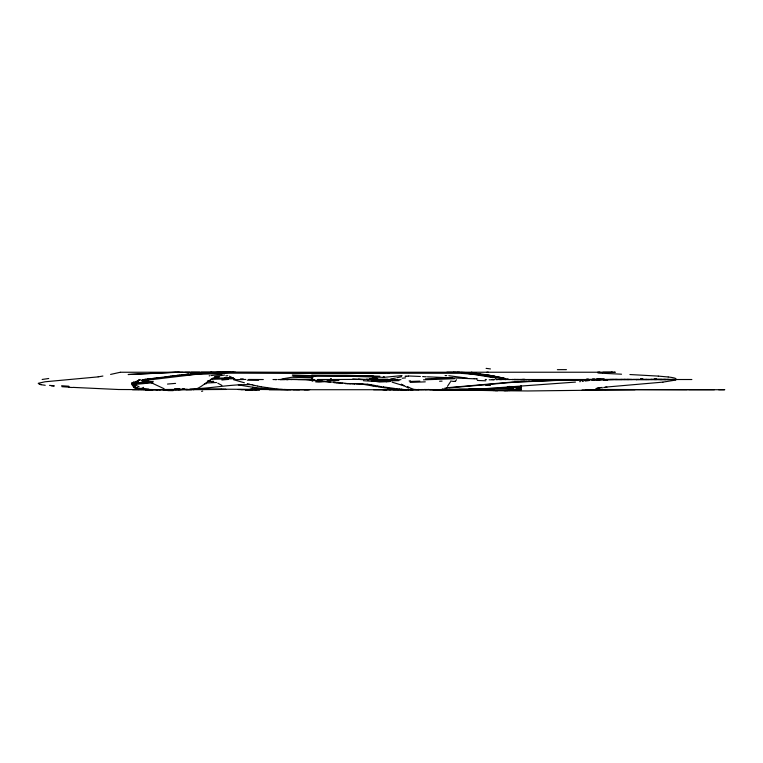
<?xml version="1.0" encoding="UTF-8"?>
<svg xmlns="http://www.w3.org/2000/svg" width="763" height="763" viewBox="0 0 763 763"><rect width="100%" height="100%" fill="white"/><g stroke="black" fill="none" stroke-linecap="round" stroke-linejoin="round"><path stroke-width="1.14" d="M311.809 378.782L311.829 375.262L346.478 375.272L379.936 376.235M311.762 380.747L312.744 381.252M311.762 379.831L311.79 376.474M311.8 376.254L311.829 375.262M140.621 389.149L142.328 388.558M676.008 379.182L675.369 378.362A32.847 2.365 2.8 0 0 674.587 378.066L674.33 378.009A22.451 1.612 2.9 0 0 668.245 376.989M521.177 386.755L521.453 385.706M521.339 386.498L521.472 385.82M447.452 386.336L450.37 381.977M520.538 387.394L521.129 386.831L519.784 387.413L521.062 387.346L521.062 388.281A5.236 5.227 -90 0 0 520.099 388.996L520.004 389.092A2.594 2.585 -90 0 1 518.754 389.836M519.975 388.71L521.406 387.251L521.024 385.735M443.131 388.634L442.044 389.33M132.667 383.598L138.523 381.433M139.772 382.864L144.808 381.109M519.88 388.768L519.26 389.168M140.611 389.225L144.178 388.739M133.582 382.101L132.667 382.664L139 380.394M475.187 389.473L473.718 389.721M252.791 388.739L251.742 389.13A15.174 12.599 89.8 0 1 250.169 389.521L238.266 389.54M516.074 389.483L512.211 390.284M513.613 389.721L521.32 389.721M673.805 380.365L662.971 382.12M137.645 380.708L138.523 380.499M110.587 374.423L120.306 372.268M396.741 377.78L401.615 376.75M455.063 381.223L453.842 381.443M441.51 389.521L439.383 389.721M219.458 376.884C208.852 377.256 202.92 388.243 193.211 389.721M395.472 378.057L390.971 378.896M324.246 381.49L320.46 382.072M102.91 376.035L98.217 376.855M507.233 386.984L518.392 387.633M214.556 376.541L224.522 375.034M517.943 387.795L517.858 387.728A9.347 0.601 -0.3 0 1 516.894 387.68M329.845 380.317L338.076 379.64M518.649 387.671L519.832 387.49L519.117 387.509M382.54 377.494L402.006 375.577M98.026 376.884L45.046 381.777L38.198 383.312L39.552 384.199M209.176 375.854L209.835 375.749M142.052 379.831L145.104 379.402M142.052 380.766L195.175 374.452L230.302 373.174L460.499 373.279L480.604 374.843L505.793 379.631M211.141 375.549L222.033 374.223M429.016 389.483L424.972 389.721M142.567 379.755L145.943 379.297M598.03 387.928L600.786 387.585M336.321 379.726L334.223 380.003A64.893 62.194 -33.7 0 1 331.085 380.26L330.045 380.394M585.107 381.033L589.294 380.499M453.68 381.462L450.637 381.023M145.266 379.383L147.211 379.135M331.438 379.697L327.241 380.222M157.292 377.885L165.104 376.903M147.097 379.154L147.764 379.068M156.692 377.962L158.866 377.685M165.037 376.912L167.126 376.645M186.048 375.243L188.318 374.967M583.399 381.262L582.245 381.395M147.641 379.077L148.461 378.982M154.803 378.2L156.758 377.952M167.03 376.655L169.1 376.397M148.07 379.03L149.949 378.791M153.134 378.4L155.232 378.143M168.881 376.426L170.511 376.226M148.938 378.925L153.325 378.381M170.321 376.245L171.293 376.13M171.227 376.14L174.155 375.777M172.676 375.959L173.411 375.873M512.231 390.274L510.056 390.484M173.916 375.806L174.899 375.692M174.756 375.711L178.141 375.301M189.081 374.871L195.347 374.156M252.543 387.327L257.169 388.701L265.991 388.396A18.112 17.082 -69.5 0 0 267.641 388.043M175.652 375.596L176.406 375.51M177.169 375.415L181.289 374.938M120.411 372.249L611.43 372.23M179.009 375.205L179.496 375.148M405.01 376.226L406.069 376.111M181.069 374.967L184.264 374.604M181.861 374.871L182.662 374.786M206.84 383.007L216.578 382.501M511.811 390.332L511.372 390.379M662.885 382.129L605.374 387.127M183.101 374.728L185.075 374.509M184.942 374.528L187.431 374.261M225.81 375.873L227.756 375.682M600.882 387.575L602.284 387.423M185.895 374.423L188.051 374.194M580.433 381.605L579.661 381.691M187.545 374.251L188.68 374.128M188.375 374.166L190.893 373.908M196.949 373.984L206.945 373.117M190.407 373.956L191.742 373.832M191.141 373.889L192.591 373.746M191.875 373.813L193.449 373.67M446.431 387.795L511.811 382.082L551.821 380.47M591.935 380.222L613.423 379.488M448.863 387.9L514.5 382.187L556.151 380.479M192.619 373.746L220.269 372.315M200.545 388.443C217.569 387.251 234.651 384.037 251.666 384.714M575.455 382.091L487.099 388.529L432.945 389.721M193.735 373.651L194.861 373.546M138.971 388.882L135.814 387.747L134.765 386.183A8.774 8.66 -90 0 0 133.544 384.523L133.525 383.608L151.312 381.948M133.525 384.542L152.982 382.73M386.278 381.738L379.411 382.005L371.552 380.737M195.233 373.517L202.014 372.973M447.175 388.052L445.554 388.186M150.54 382.349L133.525 383.608M388.005 379.23L333.049 379.507M148.919 389.235L140.926 389.302M444.543 388.262L445.125 388.224M198.38 388.615L195.729 388.806M509.875 390.503L508.702 390.57M178.79 389.607L175.032 389.721M195.204 388.834L189.901 389.149M202.281 372.973L210.607 372.554M513.633 388.911C488.883 386.841 463.723 391.476 438.82 389.721M213.774 381.29L207.526 381.653M389.216 381.519L390.198 381.462M210.483 380.642L207.698 380.804M210.416 372.907L229.644 372.411M214.527 378.505L217.197 378.372M212.228 378.276L233.173 377.761M210.865 379.278L234.46 378.715M179.171 372.23L128.155 374.528L174.937 372.23M508.005 390.608L507.433 390.627M187.25 389.273L186.01 389.321M425.525 378.829L452.535 377.838M185.514 389.34L157.254 389.588M418.925 389.502L416.474 389.588M408.215 375.968L420.365 376.474M434.271 378.553L446.097 378.143M423.513 379.831L454.538 378.706M559.641 380.365L587.243 379.631M421.138 389.569L422.397 389.521M507.223 390.637L505.964 390.675M210.788 372.554L211.57 372.525M224.351 378.076L232.562 377.904M559.517 380.365L556.361 380.47M212.352 372.506L216.358 372.392M449.579 378.028L452.125 377.943M551.945 380.47L580.719 379.669M420.69 389.588L416.541 389.664M373.374 380.079L371.924 380.117M394.872 379.821L400.985 379.659M399.02 380.642L371.819 381.262L363.369 380.699M390.704 379.936L396.884 379.774M416.045 389.607L392.983 389.75M386.526 380.041L391.753 379.907M200.955 389.159L185.762 389.511A71.064 3.681 -2.4 0 1 184.388 389.531L163.129 389.712M382.339 380.146L387.623 380.012M584.258 379.612L596.943 379.449M667.53 379.497L674.807 379.478M505.793 390.685L504.057 390.713M383.493 380.108L371.819 380.327M393.355 380.356L397.313 380.27M584.115 379.612L580.939 379.726M588.111 379.516L672.823 379.516M205.237 389.054L290.922 389.721M216.778 372.382L218.504 372.354M587.758 379.621L588.645 379.564M666.023 379.526L665.717 379.535A54.593 0.572 1.2 0 0 664.077 379.478M671.726 379.526L674.101 379.478M152.228 389.635L141.584 389.511M218.933 372.344L219.496 372.334M350.341 383.665L360.765 384.018M356.178 383.77L367.232 384.209M220.068 372.325L222.92 372.287M220.631 372.315L221.775 372.306M288.681 379.497L280.011 379.526L291.304 379.411M311.819 375.472L360.947 375.768M311.829 376.197L349.559 376.254L384.142 377.37M291.838 379.402L305.715 379.65L330.703 382.349M668.951 379.478L666.49 379.478M635.045 389.693L527.872 390.961L494.805 390.675M222.243 372.287L226.392 372.258M614.434 372.22L615.283 372.21L613.242 372.22M288.719 379.497L308.786 379.564L335.424 382.358M319.506 382.129L315.663 381.891M223.235 372.277L228.137 372.249M602.884 372.268L611.831 372.23M311.771 376.903L312.763 376.893M537.743 379.631L524.534 379.678M538.115 379.669L547.51 379.602M350.56 383.779L349.177 383.779M416.236 389.674L412.03 389.693M311.762 377.551L312.744 377.542M594.367 379.535L587.119 379.564M250.016 389.197L255.147 389.168M194.775 389.435L221.613 389.34M410.561 389.683L411.562 389.674M724.774 389.712L585.755 389.712M226.239 372.258L229.062 372.239M611.401 372.239L612.212 372.23M612.05 372.239L612.632 372.23M612.575 372.22L613.137 372.23M542.34 379.602L556.027 379.564M597.458 379.44L596.58 379.526M540.957 379.602L534.548 379.688M594.091 379.526L589.866 379.554M182.424 389.511L174.613 389.55M228.261 372.249L229.644 372.239M229.281 372.239L232.343 372.23M230.607 372.411L233.373 372.23M551.191 379.583L560.357 379.564M596.361 379.516L598.812 379.44M351.6 383.732L354.585 383.732M724.421 389.721L718.67 389.731M230.235 372.239L230.817 372.239M383.455 376.96L384.371 376.96M278.104 379.535L285.114 379.516M273.001 379.545L276.378 379.535M286.898 379.516L288.395 379.516M317.685 379.516L329.721 379.497M519.546 379.516L522.626 379.516M599.48 379.516L601.006 379.44M534.186 379.688L533.48 379.688M584.096 379.573L585.297 379.573M585.459 379.573L584.687 379.573M599.613 379.516L600.185 379.516M649.189 379.516L636.18 379.535M256.711 389.168L258.266 389.168M166.906 389.569L158.799 389.712M160.564 389.712L150.158 389.511M400.88 389.712L406.545 389.721M407.947 389.693L408.567 389.693M445.468 389.74L459.488 389.721M176.606 372.23L179.295 372.23M184.636 372.23L189.882 372.23M201.079 372.249L211.513 372.22M221.976 372.23L223.817 372.23M232.572 372.23L235.443 372.23M175.976 372.23L175.309 372.23M233.497 372.401L385.859 372.973M387.938 372.973L388.977 372.973M614.11 379.469L609.828 379.459M632.746 379.459L638.927 379.459M650.4 379.449L668.178 379.469M654.826 379.449L666.5 379.545M290.808 379.507L292.019 379.507M314.137 379.516L297.799 379.507M499.641 379.516L691.869 379.516M515.807 379.516L513.947 379.516M518.64 379.516L512.135 379.516M520.738 379.516L524.572 379.516M564.296 379.564L570.075 379.564M582.636 379.573L567.558 379.564M599.365 379.44L600.033 379.44M516.389 379.516L517.591 379.516M620.7 379.469L631.735 379.459M624.153 379.469L625.231 379.459M627.091 379.459L632.47 379.535M640.786 379.459L652.623 379.516M354.356 383.789L355.053 383.732M142.061 389.626L118.523 389.511L72.838 387.375M157.75 389.721L150.807 389.721M171.541 389.74L191.685 389.721M304.16 389.731L309.664 389.721M687.263 389.731L606.843 389.473M688.617 389.721L714.397 389.731M132.504 389.721L151.15 389.721M174.403 389.721L155.995 389.721M269.158 389.721L479.546 389.721M479.717 389.721L521.005 389.721M168.47 389.74L162.996 389.731M212.057 372.22L214.565 372.22M220.202 372.23L215.433 372.23M446.86 372.23L455.873 372.268M179.763 372.23L183.301 372.23M191.017 372.23L199.772 372.249M628.788 379.526L615.245 379.488M657.973 379.449L662.208 379.459M663.266 379.469L665.841 379.478M613.957 379.459L617.296 379.469M605.736 379.516L621.797 379.526M653.624 379.535L656.504 379.545M659.833 379.535L662.189 379.545M245.82 379.459L233.516 379.716L244.379 382.768M533.127 379.688L531.83 379.688M263.302 379.535L248.557 379.469M423.885 389.721L418.467 389.511M299.535 389.731L295.977 389.721M308.376 389.721L280.66 389.502M373.555 389.721L386.603 389.75M382.845 389.721L413.06 389.75M470.246 389.721L482.969 389.721M142.748 389.626L157.235 389.702M376.951 376.96L372.21 376.932M377.704 378.629L369.53 378.582M496.723 379.507L495.969 379.507M512.583 379.516L513.06 379.516M418.868 389.721L413.851 389.359L410.856 388.253M390.875 389.721L388.892 389.683M254.756 389.702L256.788 389.702M295.348 389.721L293.049 389.702M493.623 379.488L494.414 379.497M472.059 389.721L469.064 388.872M453.489 372.249L454.29 372.258M524.467 379.678L523.151 379.659M492.822 379.488L492.011 379.478M529.78 379.678L528.091 379.659M481.911 389.721L475.702 389.483M424.056 389.511L430.208 389.559M248.337 389.664L247.069 389.655M582.064 390.036L586.795 390.084M430.036 389.559L447.108 389.75M497.657 390.713L493.184 390.646M455.749 372.268L459.135 372.315M526.928 379.65L517.695 379.516M523.008 379.659L520.337 379.631M446.918 389.75L448.72 389.769M457.161 372.287L457.657 372.296M448.663 389.769L493.299 390.646M445.087 375.596L446.708 375.625M519.593 379.621L514.119 379.516M458.21 372.306L472.497 372.973M348.462 383.77L347.69 383.751M459.631 372.325L460.118 372.344M369.53 379.564L371.371 379.602M242.291 389.588L239.849 389.511M224.77 389.368L226.001 389.445L186.344 389.721L182.948 388.787M352.744 379.001L362.311 379.65M372.067 380.155L373.107 380.184M502.922 387.556L506.851 387.9M461.253 372.363L464.915 372.487M361.891 375.797L373.736 376.188M372.287 379.631L373.193 379.65M288.099 389.616L283.617 389.445M315.872 375.787L292.267 375.014M427.452 376.817L474.214 378.801M278.266 389.435L277.188 389.397M330.436 378.582L331.438 378.62M347.394 383.741L345.21 383.636M383.913 389.511L387.366 389.635M426.307 376.779L423.751 376.664M621.54 374.204L603.18 373.298M602.684 389.349L598.44 389.101M629.904 374.538L658.183 376.092M513.938 387.862L509.236 387.661M312.725 376.941L292.878 376.045M312.725 377.876L291.962 377.256L283.006 378.753A18.856 18.598 51.1 0 0 281.251 379.516M275.042 389.311L273.116 389.225M465.573 372.516L466.517 372.563M461.729 373.031L464.352 373.183M514.767 387.604L509.331 387.327M466.832 372.582L468.081 372.649M448.816 375.711L467.366 378.171M423.179 376.636L422.616 376.607M282.615 389.388L281.003 389.292M271.847 389.159L269.949 389.044M350.246 383.665L348.491 383.541M69.414 387.184L61.889 386.688M477.562 379.011L476.341 378.934M468.205 372.659L468.873 372.697M519.393 387.289L519.613 387.308A6.886 0.534 -0.4 0 0 520.242 387.346M469.007 372.706L470.628 372.821M367.613 380.346L368.596 380.413M280.612 389.264L276.845 388.968M358.486 379.135L363.722 379.592M268.9 388.968L267.441 388.863M518.258 387.213L518.964 387.261L511.63 386.498M366.469 379.278L370.465 379.612M519.937 387.27L519.345 387.222M519.937 388.205L519.345 388.157M399.373 388.987L401.548 389.187M658.326 376.102L668.111 376.989M518.01 387.194L508.95 386.431M267.021 388.834L265.991 388.749M348.214 383.522L347.651 383.474M399.154 388.968L396.34 388.682M471.114 372.859L480.604 373.908M393.889 388.987L395.978 389.187M404.581 389.655L403.56 389.511M393.756 388.977L390.751 388.644M265.581 388.72L264.341 388.605M149.395 389.454L136.253 387.909L138.036 388.586M336.931 382.921L333.812 382.644M337.008 382.931L341.662 383.35M519.021 388.129L517.095 387.957M342.654 383.026L338.143 382.625M346.364 383.369L342.74 383.036M54.144 386.059L51.15 385.782M276.454 388.93L261.442 386.831M263.931 388.577L250.159 386.841M360.909 384.037L362.721 384.218M468.129 373.489L493.194 377.59M371.467 379.707L373.46 379.907L372.535 379.802M474.224 373.145L476.341 373.365M517.419 389.464L515.397 389.187M367.375 384.228L369.225 384.466M362.816 384.237L372.096 385.849M477.466 373.498L479.479 373.756M401.567 389.187L403.274 389.464M396.016 389.197L398.334 389.597M383.446 386.946L382.807 386.86M479.87 373.813L486.374 374.795M383.493 386.946L394.872 388.481M387.48 388.176L377.971 386.86M387.575 388.195L389.693 388.491M139.782 389.063L140.659 389.311M369.321 384.476L371.209 384.771M381.662 386.698L380.642 386.545M376.56 386.66L373.746 386.173M238.333 384.895L249.377 386.717M485.173 374.604L487.605 375.005M380.241 386.479L377.666 386.011M486.813 374.871L488.673 375.186M371.257 384.781L377.208 385.925M488.005 375.072L489.455 375.329M489.722 375.377L491.992 375.787M489.197 375.282L489.97 375.415M490.161 375.453L493.032 375.978M492.974 375.968L495.063 376.359M493.461 376.054L493.938 376.149M261.07 386.755L257.598 386.068M494.147 376.188L494.691 376.293M40.782 384.476L40.22 384.361M494.891 376.331L496.284 376.607M392.134 382.177L403.846 385.773L401.271 384.218L408.51 388.119M373.269 386.078L372.497 385.925M140.773 389.378L139.076 388.977M496.179 376.579L500.671 377.513M496.513 376.645L498.086 376.97M498.964 377.151L500.251 377.427M257.236 385.992L253.984 385.267M500.652 377.513L505.125 378.534M501.11 377.609L502.016 377.809M502.941 378.019L503.513 378.152M520.728 389.683L519.326 389.187M503.799 378.219L504.467 378.381M495.149 378.038L495.902 378.219M253.631 385.181L252.915 385.019M504.667 378.429L505.459 378.62M252.563 384.934L252.028 384.8M134.555 383.827L136.072 384.171M505.421 378.61L508.759 379.469M249.902 384.266L247.288 383.579M507.576 379.154L509.274 379.612M138.628 388.844C140.497 390.704 134.774 388.491 133.468 387.28M164.102 388.72L150.893 382.559M229.444 376.216L234.899 378.992M134.994 387.337L136.3 387.919L133.182 386.212M217.808 383.198L221.928 385.401M134.822 387.251L133.458 386.412M515.902 386.498L517.352 387.48M407.509 386.526L410.275 388.052M211.79 372.115A70.835 0.849 1.1 0 1 210.874 372.115M48.737 378.496A149.414 5.646 -7.2 0 1 42.146 379.469M39.981 384.352A59.037 2.747 2 0 1 39.361 384.19M41.145 384.666A53.019 2.413 2.2 0 1 40.086 384.457M45.217 385.267A53.734 2.318 2.6 0 1 40.992 384.657M54.039 385.801A58.799 2.518 2.7 0 1 49.49 385.353M68.861 386.24A76.634 4.435 1.6 0 1 61.641 385.744M72.247 387.499A120.163 14.268 -1.1 0 1 68.804 387.308M179.934 388.777A167.278 4.206 -1.1 0 1 174.517 388.787M220.908 389.378A18.713 0.515 -1.1 0 1 224.122 389.397M152.657 390.322A153.22 2.947 -1.2 0 1 145.704 390.274M167.765 390.589A94.889 2.566 2 0 1 173.191 390.637M139.028 386.679A122.872 11.788 6.6 0 1 132.247 382.864M429.521 389.702A160.43 5.236 0.2 0 1 435.005 389.759M434.662 389.845A147.001 5.284 0.2 0 1 443.417 389.941M458.973 389.407A115.614 4.301 0.2 0 1 469.274 389.607M475.015 389.788A96.882 2.213 0.5 0 1 483.303 389.998M487.223 390.227A89.92 1.068 0.9 0 1 492.478 390.37M464.734 389.616A84.579 0.486 1.5 0 1 461.691 389.54M475.006 389.531A84.807 1.335 2 0 1 470.218 389.407M484.915 389.063A90.063 3.414 3.4 0 1 479.021 388.892M494.147 389.244A96.663 6.094 5.2 0 1 490.723 389.159M490.466 385.458A108.947 11.083 8.9 0 1 485.621 385.191M486.098 368.376A146.811 10.663 -3.7 0 1 490.456 368.949M471.925 372.21A142.881 0.553 -0.2 0 1 471.381 372.22M488.244 372.172A147.669 1.259 -0.2 0 1 486.87 372.21M138.599 379.974A66.295 5.723 1 0 1 140.278 379.631M138.399 380.375A64.426 5.045 0 0 1 139.915 380.05M141.165 380.537A67.764 4.826 -1.1 0 1 143.663 380.136M145.752 380.308A62.986 4.826 -0.2 0 1 147.478 380.117M167.498 384.075A134.66 9.986 -0.6 0 1 175.576 383.388M135.404 386.517A132.323 12.818 6.3 0 1 131.97 382.587M255.414 389.14A72.847 3.062 -1.2 0 1 256.988 389.13M241.432 389.616A32.943 0.897 -0.8 0 0 246.258 389.693A65.065 1.602 -0.6 0 0 252.925 389.798M259.506 390.236A130.807 2.899 -0.5 0 1 245.495 390.179M606.385 389.511A112.027 5.36 -3.3 0 1 602.255 389.378M596.208 389.225A48.45 2.146 -2.8 0 1 597.286 388.329M596.79 388.319A47.764 2.022 -1.2 0 1 599.356 387.928M603.714 387.451A130.311 6.218 -0.3 0 1 606.909 387.165M676.132 379.221A118.055 8.651 5.7 0 1 674.835 380.479M557.391 369.673A125.657 4.387 3 0 1 566.432 369.635M602.493 373.288A24.254 0.839 1.6 0 1 600.262 373.097M599.651 373.078A27.02 0.858 1.9 0 1 597.791 372.754M598.24 372.64A41.698 1.192 2.7 0 1 599.88 372.096M240.459 378.887A107.621 6.18 3 0 1 243.225 378.868M258.6 380.289A80.439 2.194 -0.8 0 1 247.317 380.174M276.883 379.564A67.087 0.515 -0.3 0 1 275.09 379.564M286.259 379.583A65.608 0.753 0 0 1 287.918 379.573M287.47 379.44A65.322 1.021 0.1 0 1 290.074 379.43M290.598 379.402A65.227 0.706 0.1 0 1 297.427 379.402M322.368 379.697A73.134 0.982 0.1 0 1 318.047 379.707M326.831 379.793A125.199 4.33 -0.9 0 1 330.007 379.793M390.952 379.325A79.314 61.937 -70.4 0 1 387.966 379.612M402.254 378.257A64.531 49.585 35.8 0 1 405.601 377.866M406.126 376.293A48.193 39.571 48.1 0 1 408.253 376.169M476.36 378.829A63.939 12.475 3.4 0 1 474.252 378.686M485.85 380.785A38.369 7.02 3.4 0 1 477.323 380.422M486.432 379.497A28.374 2.814 2.9 0 1 485.201 379.459M494.1 379.831A27.582 2.089 2.6 0 1 489.169 379.793M494.138 379.545A37.063 1.421 1.6 0 1 493.327 379.535M497.877 379.612A42.69 1.144 1.2 0 1 496.265 379.612M501.615 379.583A40.84 0.677 0.9 0 1 498.63 379.573M581.94 380.155A97.969 6.638 2.3 0 1 582.798 379.755M198.943 388.863A41.078 1.278 -1.2 0 1 204.808 388.72M651.116 379.44A70.701 0.534 -0.4 0 1 652.346 379.44M656.762 378.925A58.617 0.801 1.5 0 1 654.12 378.887M603.714 380.203A87.154 1.392 0.1 0 1 607.548 380.203M597.791 379.793A87.745 5.15 0.4 0 1 600.071 379.783M592.489 379.039A87.096 5.684 0.4 0 1 594.968 379.03M586.613 379.688A79.61 4.836 -1.2 0 1 584.744 379.688M582.808 379.764A77.635 3.529 -1 0 1 581.053 379.764M567.424 380.155A75.146 1.64 -0.5 0 1 563.561 380.136M540.299 379.602A128.184 0.763 0.4 0 1 541.654 379.592M524.477 379.554A65.551 0.534 1.5 0 1 523.199 379.535M525.03 379.373A120.43 1.726 2.2 0 1 522.598 379.335M546.604 379.592A105.084 0.629 0.4 0 1 548.263 379.583M548.998 379.592A89.939 0.525 0.3 0 1 550.972 379.583M588.139 379.221A70.759 1.955 -0.6 0 1 586.365 379.221M588.864 379.316A72.685 3.844 -1.1 0 1 586.823 379.325M596.447 380.041A80.582 3.548 0.2 0 1 598.392 380.031M596.647 379.249A81.965 6.171 0.5 0 1 599.079 379.24M597.028 378.791A81.412 3.205 0.2 0 1 604.172 378.782M642.77 378.601A51.398 0.553 1.3 0 1 640.624 378.572M636.199 379.631A57.854 0.763 1.3 0 1 636.561 379.64M645.641 379.469A65.923 0.534 -0.4 0 1 646.881 379.469M153.325 381.309A107.516 26.6 -34.3 0 1 150.015 382.072M520.995 387.356A6.924 0.553 -0.5 0 1 520.395 387.318M517.114 387.957A10.167 0.601 -0.3 0 1 515.969 387.919M520.995 388.291A6.924 0.553 -0.5 0 1 520.395 388.253M410.427 380.88A146.744 6.466 -1.2 0 1 409.121 380.918M419.85 381.119A146.801 7.258 -1.1 0 1 410.113 381.462M369.588 379.44A58.522 56.109 19.2 0 1 372.544 379.726M212.953 381.958A98.131 5.179 -1.5 0 1 211.485 382.044M333.631 380.918A91.35 85.942 13.7 0 1 338.906 380.508M442.063 381.119A146.801 7.258 -1.1 0 1 439.574 381.242M425.277 381.843A146.801 7.258 -1.1 0 1 410.113 382.397M456.436 379.678A8.269 5.961 90 0 0 456.284 379.936L456.236 380.022A3.548 2.556 -90 0 1 455.168 381.424M386.288 381.843A90.988 77.712 -5.9 0 1 389.225 381.624M204.484 383.923A82.28 41.116 -24.5 0 1 206.506 383.655M201.575 391.333A64.559 36.099 -27.5 0 1 202.729 391.085M184.045 388.892A20.744 14.621 -5.3 0 1 178.809 389.807M140.907 388.815A78.255 9.28 -9.4 0 1 143.616 387.356M138.685 382.835A131.074 13.114 6.3 0 1 138.656 382.74M135.49 387.451A132.333 12.818 6.3 0 1 131.961 383.522M144.417 381.576A65.58 4.673 -1.1 0 1 148.919 381.014M515.74 390.389A68.107 6.943 11.8 0 1 510.857 390.379M221.88 380.041A97.931 55.928 28.7 0 1 228.185 379.449"/></g></svg>
